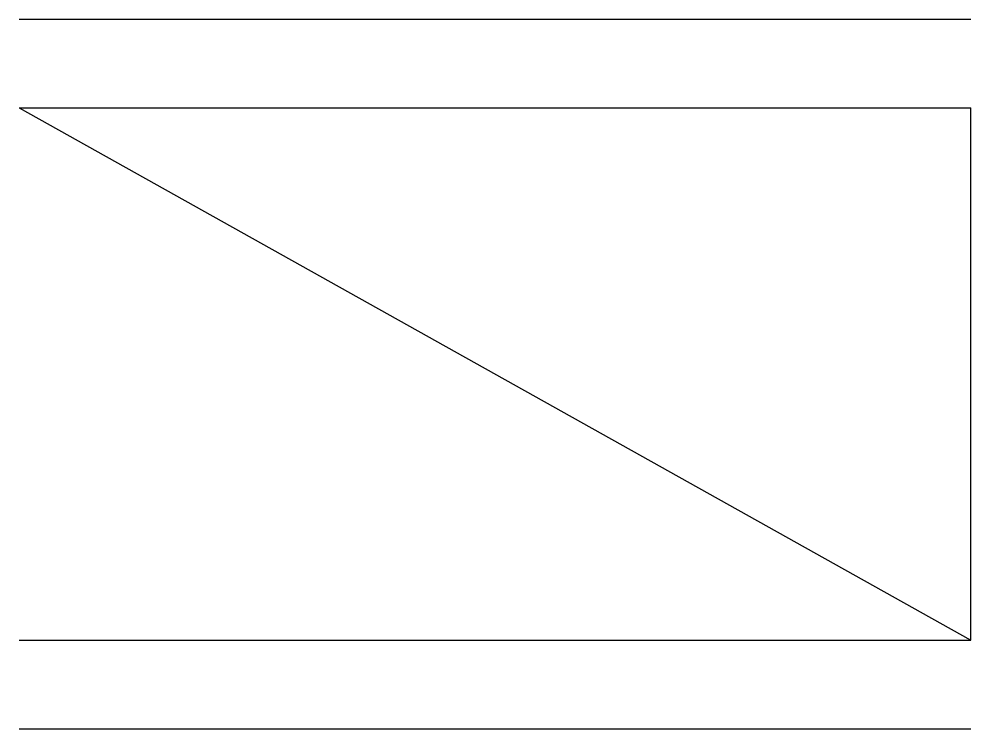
# Model space of a CAD drawing. Header units: millimetres. Extents: x -268 to 268, y -200 to 200.
import ezdxf

# ---------------------------------------------------------------- set-up
doc = ezdxf.new("R2010")
doc.units = ezdxf.units.MM

# ---------------------------------------------------------------- blocks, each defined once
blk = doc.blocks.new('$LinePat$细木工板')
for p, q in [((-268.06, 200), (268.06, 200)), ((-268.06, 150), (268.06, 150)), ((-268.06, -150), (268.06, -150)), ((-268.06, -200), (268.06, -200))]:
    blk.add_line(p, q)
blk.add_lwpolyline([(-268.06, 150), (268.06, -150), (268.06, 150)])

msp = doc.modelspace()

# ---------------------------------------------------------------- block references
msp.add_blockref('$LinePat$细木工板', (0, 0))

doc.saveas('drawing.dxf')
